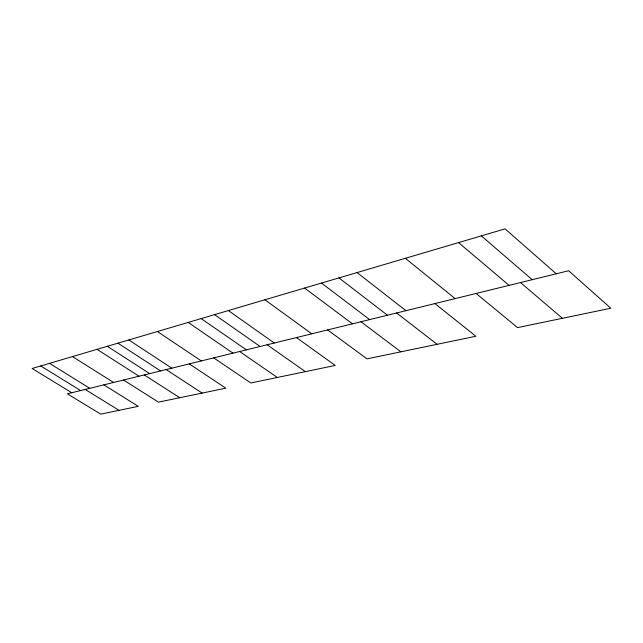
<?xml version="1.0" encoding="UTF-8"?>
<svg xmlns="http://www.w3.org/2000/svg" width="643" height="643" viewBox="0 0 643 643"><rect width="100%" height="100%" fill="white"/><g stroke="black" fill="none" stroke-linecap="round" stroke-linejoin="round"><path stroke-width="0.96" d="M71.759 392.736L32.15 368.495L505.101 228.86L556.235 273.797M40.726 365.963L80.656 390.55M85.189 389.441L119.019 410.338M49.519 363.367L89.779 388.316M103.885 384.852L138.245 406.344L100.702 414.14L67.394 393.805L568.621 270.751L610.85 308.238L517.551 327.608L476.101 293.465M72.506 356.584L113.602 382.464M123.56 380.021L158.451 402.148L225.814 388.171L189.267 363.89M97.061 349.334L139.009 376.227M144.289 374.933L179.727 397.736M107.357 346.296L149.65 373.615M117.934 343.169L160.581 370.931M166.159 369.564L202.143 393.082M128.817 339.954L171.818 368.174M157.414 331.515L201.315 360.932M213.717 357.886L250.826 382.971L335.244 365.449L296.423 337.583M188.198 322.424L233.007 353.152M239.638 351.52L277.31 377.473M201.171 318.59L246.357 349.872M214.561 314.644L260.118 346.497M267.15 344.769L305.401 371.646M228.369 310.561L274.296 343.008M264.908 299.775L311.775 333.813M327.625 329.923L367.008 358.858L475.884 336.257L434.909 303.576M304.613 288.056L352.412 323.831M360.956 321.741L400.886 351.825M321.484 283.073L369.645 319.603M338.949 277.921L387.48 315.223M396.627 312.98L437.095 344.31M357.058 272.568L405.942 310.69M405.371 258.309L455.123 298.617M458.547 242.612L509.103 285.363M520.541 282.558L562.408 318.293M481.35 235.877L532.203 279.697"/></g></svg>
